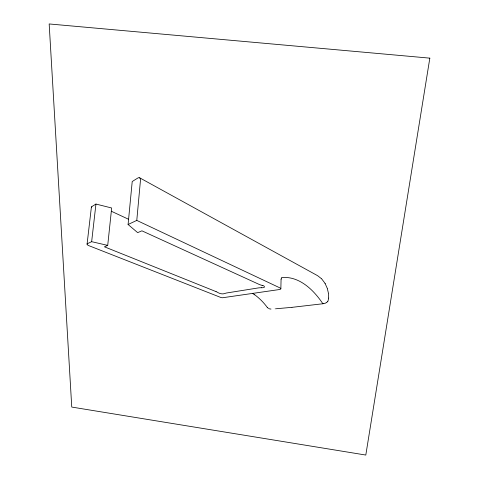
<?xml version="1.0" encoding="UTF-8"?>
<svg xmlns="http://www.w3.org/2000/svg" width="479" height="479" viewBox="0 0 479 479"><rect width="100%" height="100%" fill="white"/><g stroke="black" fill="none" stroke-linecap="round" stroke-linejoin="round"><path stroke-width="0.72" d="M91.333 207.545L87.064 244.242L87.956 245.308L221.064 297.567A13.879 11.795 21.8 0 0 222.531 297.752L280.047 289.448L280.85 288.843L281.077 279.287M328.678 298.004L328.534 293.759M328.672 298.112L328.025 300.986M128.085 224.501L136.784 220.406L140.443 180.493C140.94 178.96 139.545 176.703 137.91 177.984L132.216 181.517L128.085 224.501L137.659 232.638L141.916 230.824L259.103 284.388A14.376 12.43 17.6 0 0 262.139 285.364M216.065 291.609L104.416 246.805L107.715 245.398L111.667 207.988L95.944 204.054L91.824 206.611M87.525 243.625L91.651 241.679L95.944 204.054M281.095 279.191L281.209 278.748M281.287 278.521L281.712 277.742M327.858 301.255L327.582 301.608M327.51 301.692L326.989 302.183M326.762 302.363L325.648 303.015M325.247 303.183L323.804 303.608M323.445 303.674L323.115 303.728M322.924 303.752L292.07 307.332M322.87 303.758C313.955 290.334 299.567 275.988 281.897 277.533M291.891 307.344L276.233 308.745M275.461 308.799L275.156 308.823M270.982 309.069L269.809 308.919A4.083 3.455 16.4 0 1 269.282 308.751L269.054 308.662M91.651 241.679L107.715 245.398M262.139 285.382C264.24 285.28 265.803 287.819 262.755 287.699A7.682 6.604 17.8 0 1 261.546 287.735M111.326 211.227L128.588 219.286M136.784 220.406L279.934 287.891L280.856 288.777M139.634 177.787L317.637 275.7L321.595 278.79M268.509 308.38L268.264 308.225A3.934 3.329 16.4 0 1 267.743 307.799L267.348 307.362M252.726 293.537L254.636 294.825M321.75 278.958L324.852 283.095M325.001 283.352L325.193 283.688M325.205 283.718L327.223 288.22M327.301 288.448L328.486 293.405M87.04 244.116A1.042 0.856 34.8 0 1 87.537 243.649M91.363 207.551A1.706 1.437 37.4 0 1 91.794 206.587M216.059 291.633A6.365 5.359 22.1 0 1 217.861 292.549L219.825 293.459A10.903 9.269 21.9 0 0 223.154 293.884L225.375 293.316A6.029 5.089 20.8 0 1 226.717 292.968L258.307 287.927A16.969 14.37 17.2 0 1 261.546 287.753M254.702 294.747A55.342 45.649 20.4 0 1 267.234 307.368M429.831 58.145L365.8 455.05L71.754 407.066L49.169 23.95L429.831 58.145"/></g></svg>
